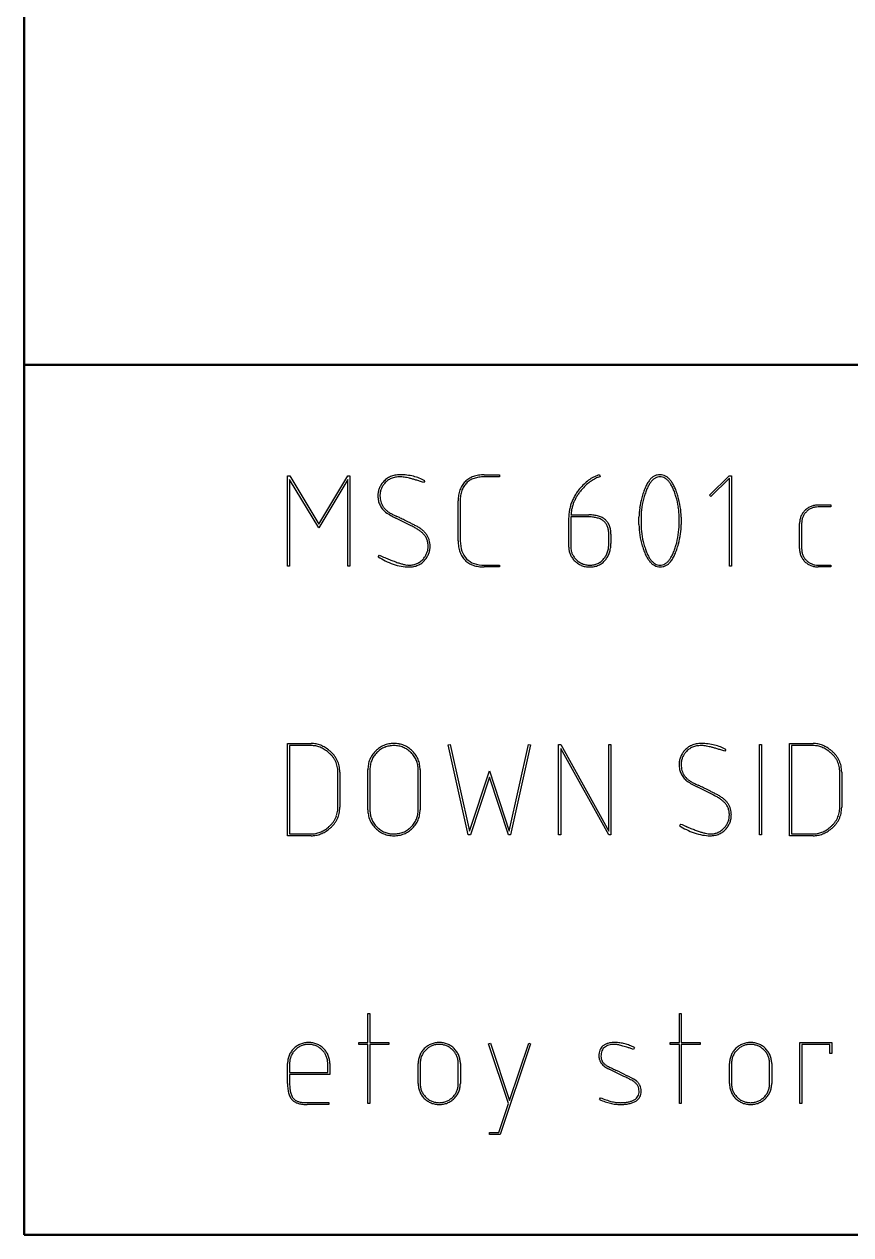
# Model space of a CAD drawing. Header units: millimetres. Extents: x 0 to 1700, y 0 to 1309.
# Drawn here: x 0 to 55.8, y 0 to 81.8 of the extents above; entities that cross this region are included whole.
import ezdxf

# ---------------------------------------------------------------- set-up
doc = ezdxf.new("R2010")
doc.units = ezdxf.units.MM
for name, color, linetype, lineweight in [('IV_BEND_DOWN', 250, 'Continuous', 50), ('IV_MARK_SURFACE', 2, 'Continuous', 25), ('IV_OUTER_PROFILE', 7, 'Continuous', 50)]:
    doc.layers.add(name, color=color, linetype=linetype, lineweight=lineweight)

msp = doc.modelspace()

# ---------------------------------------------------------------- linework, layer by layer
at = {"layer": 'IV_BEND_DOWN'}
msp.add_line((1700, 58.783), (0, 58.783), dxfattribs=at)
at = {"layer": 'IV_MARK_SURFACE'}
for p, q in [((17.785, 51.283), (17.938, 51.283)), ((17.785, 45.183), (17.785, 51.283)), ((17.923, 51.036), (17.923, 45.183)), ((19.887, 47.764), (17.923, 51.036)), ((17.938, 51.283), (19.887, 48.026)), ((19.887, 48.026), (21.85, 51.283)), ((21.857, 51.036), (19.887, 47.764)), ((21.85, 51.283), (21.988, 51.283)), ((21.857, 45.183), (21.857, 51.036)), ((21.988, 51.283), (21.988, 45.183)), ((27.048, 50.949), (26.975, 50.832)), ((31.069, 51.356), (32.094, 51.356)), ((32.094, 51.218), (31.069, 51.218)), ((32.094, 51.356), (32.094, 51.218)), ((38.855, 51.348), (38.892, 51.218)), ((46.286, 49.974), (47.602, 51.283)), ((47.624, 51.116), (46.38, 49.88)), ((47.602, 51.283), (47.762, 51.283)), ((47.624, 45.183), (47.624, 51.116)), ((47.762, 51.283), (47.762, 45.183)), ((46.38, 49.88), (46.286, 49.974)), ((29.309, 46.884), (29.309, 49.589)), ((29.447, 49.589), (29.447, 46.884)), ((53.622, 49.313), (54.465, 49.313)), ((54.465, 49.182), (53.622, 49.182)), ((54.465, 49.313), (54.465, 49.182)), ((26.132, 47.909), (25.107, 48.418)), ((36.769, 46.47), (36.769, 48.353)), ((36.907, 48.455), (36.907, 48.411)), ((36.907, 48.411), (36.907, 46.47)), ((38.136, 48.506), (36.914, 48.506)), ((36.921, 48.644), (38.136, 48.644)), ((41.516, 47.989), (41.516, 48.484)), ((41.655, 48.477), (41.655, 47.989)), ((44.228, 47.989), (44.228, 48.477)), ((44.366, 48.484), (44.366, 47.989)), ((52.364, 46.368), (52.364, 48.062)), ((52.502, 48.062), (52.502, 46.368)), ((39.481, 46.71), (39.481, 47.335)), ((39.619, 47.335), (39.619, 46.71)), ((23.914, 45.808), (23.994, 45.917)), ((17.923, 45.183), (17.785, 45.183)), ((21.988, 45.183), (21.857, 45.183)), ((31.069, 45.248), (32.094, 45.248)), ((32.094, 45.125), (31.069, 45.125)), ((32.094, 45.248), (32.094, 45.125)), ((47.762, 45.183), (47.624, 45.183)), ((53.622, 45.248), (54.465, 45.248)), ((54.465, 45.125), (53.622, 45.125)), ((54.465, 45.248), (54.465, 45.125)), ((17.785, 33.195), (19.385, 33.195)), ((17.785, 26.964), (17.785, 33.195)), ((19.385, 33.057), (17.923, 33.057)), ((17.923, 33.057), (17.923, 27.088)), ((28.64, 33.108), (28.771, 33.137)), ((29.985, 27.023), (28.64, 33.108)), ((28.771, 33.137), (30.073, 27.277)), ((32.755, 27.277), (34.057, 33.137)), ((34.195, 33.108), (32.843, 27.023)), ((34.057, 33.137), (34.195, 33.108)), ((36.093, 33.123), (36.245, 33.123)), ((36.093, 27.023), (36.093, 33.123)), ((36.231, 32.861), (36.231, 27.023)), ((39.473, 27.023), (36.231, 32.861)), ((36.245, 33.123), (39.488, 27.284)), ((39.488, 33.123), (39.619, 33.123)), ((39.488, 27.284), (39.488, 33.123)), ((39.619, 33.123), (39.619, 27.023)), ((47.391, 32.788), (47.318, 32.672)), ((49.652, 33.123), (49.79, 33.123)), ((49.652, 27.023), (49.652, 33.123)), ((49.79, 33.123), (49.79, 27.023)), ((51.681, 33.195), (53.28, 33.195)), ((51.681, 26.964), (51.681, 33.195)), ((53.28, 33.057), (51.819, 33.057)), ((51.819, 33.057), (51.819, 27.088)), ((21.181, 28.891), (21.181, 31.261)), ((21.312, 31.261), (21.312, 28.891)), ((23.209, 28.724), (23.209, 31.429)), ((23.347, 31.429), (23.347, 28.717)), ((26.605, 28.717), (26.605, 31.429)), ((26.735, 31.429), (26.735, 28.724)), ((30.073, 27.277), (31.418, 31.356)), ((31.418, 31.356), (32.755, 27.277)), ((55.076, 28.891), (55.076, 31.261)), ((55.207, 31.261), (55.207, 28.891)), ((31.418, 30.927), (30.131, 27.023)), ((32.705, 27.023), (31.418, 30.927)), ((46.475, 29.749), (45.45, 30.258)), ((17.923, 27.088), (19.385, 27.088)), ((30.131, 27.023), (29.985, 27.023)), ((32.843, 27.023), (32.705, 27.023)), ((36.231, 27.023), (36.093, 27.023)), ((39.619, 27.023), (39.473, 27.023)), ((44.257, 27.648), (44.337, 27.757)), ((49.79, 27.023), (49.652, 27.023)), ((51.819, 27.088), (53.28, 27.088)), ((19.385, 26.964), (17.785, 26.964)), ((53.28, 26.964), (51.681, 26.964)), ((23.216, 14.962), (23.347, 14.962)), ((23.216, 12.992), (23.216, 14.962)), ((23.347, 14.962), (23.347, 12.992)), ((44.243, 14.962), (44.374, 14.962)), ((44.243, 12.992), (44.243, 14.962)), ((44.374, 14.962), (44.374, 12.992)), ((22.606, 12.992), (23.216, 12.992)), ((22.606, 12.861), (22.606, 12.992)), ((23.216, 12.861), (22.606, 12.861)), ((23.216, 8.862), (23.216, 12.861)), ((23.347, 12.992), (24.634, 12.992)), ((23.347, 12.861), (23.347, 8.862)), ((24.634, 12.861), (23.347, 12.861)), ((24.634, 12.992), (24.634, 12.861)), ((31.359, 12.905), (31.49, 12.948)), ((32.705, 8.862), (31.359, 12.905)), ((31.49, 12.948), (32.777, 9.08)), ((34.202, 12.905), (32.152, 6.768)), ((32.777, 9.08), (34.071, 12.948)), ((34.071, 12.948), (34.202, 12.905)), ((41.211, 12.65), (41.146, 12.527)), ((43.632, 12.992), (44.243, 12.992)), ((43.632, 12.861), (43.632, 12.992)), ((44.243, 12.861), (43.632, 12.861)), ((44.243, 8.862), (44.243, 12.861)), ((44.374, 12.992), (45.661, 12.992)), ((44.374, 12.861), (44.374, 8.862)), ((45.661, 12.861), (44.374, 12.861)), ((45.661, 12.992), (45.661, 12.861)), ((52.379, 12.992), (54.553, 12.992)), ((52.379, 8.862), (52.379, 12.992)), ((52.517, 12.861), (52.517, 8.862)), ((54.414, 12.861), (52.517, 12.861)), ((54.414, 12.25), (54.414, 12.861)), ((54.553, 12.992), (54.553, 12.25)), ((17.785, 10.222), (17.785, 11.567)), ((17.923, 11.567), (17.923, 10.964)), ((20.497, 10.964), (20.497, 11.567)), ((20.635, 11.567), (20.635, 10.825)), ((26.605, 10.222), (26.605, 11.567)), ((26.743, 11.567), (26.743, 10.222)), ((29.316, 10.222), (29.316, 11.567)), ((29.455, 11.567), (29.455, 10.222)), ((47.631, 10.222), (47.631, 11.567)), ((47.769, 11.567), (47.769, 10.222)), ((50.343, 10.222), (50.343, 11.567)), ((50.481, 11.567), (50.481, 10.222)), ((54.553, 12.25), (54.414, 12.25)), ((17.923, 10.964), (20.497, 10.964)), ((17.923, 10.825), (17.923, 10.222)), ((20.635, 10.825), (17.923, 10.825)), ((40.499, 10.702), (39.495, 11.189)), ((38.855, 9.139), (38.914, 9.262)), ((19.109, 8.928), (20.57, 8.928)), ((20.57, 8.804), (19.109, 8.804)), ((20.57, 8.928), (20.57, 8.804)), ((23.347, 8.862), (23.216, 8.862)), ((32.05, 6.907), (32.705, 8.862)), ((44.374, 8.862), (44.243, 8.862)), ((52.517, 8.862), (52.379, 8.862)), ((31.425, 6.907), (32.05, 6.907)), ((31.425, 6.768), (31.425, 6.907)), ((32.152, 6.768), (31.425, 6.768))]:
    msp.add_line(p, q, dxfattribs=at)
for centre, radius, start, end in [((25.345, 49.896), 1.472, 139.01671, 149.16384), ((25.42, 49.846), 1.427, 139.42179, 148.80239), ((25.355, 49.901), 1.476, 127.11054, 139.38979), ((25.25, 50.006), 1.194, 126.29276, 139.94511), ((25.252, 50.02), 1.318, 113.21469, 126.69252), ((25.261, 49.99), 1.213, 113.00814, 126.2742), ((25.284, 49.961), 1.386, 100.21107, 113.46797), ((25.336, 49.772), 1.443, 100.73773, 112.35332), ((25.361, 49.668), 1.688, 89.2456, 101.00694), ((25.392, 49.3), 1.917, 90.26012, 99.75751), ((25.375, 46.912), 4.443, 83.86408, 89.89368), ((25.364, 49.48), 1.737, 85.18713, 89.37001), ((25.252, 48.496), 2.727, 81.45145, 84.57045), ((25.023, 47.171), 4.072, 78.64083, 81.0428), ((24.649, 45.453), 5.83, 76.45899, 78.35924), ((25.432, 47.693), 3.661, 76.55967, 83.44495), ((24.099, 43.292), 8.06, 74.72053, 76.25804), ((23.345, 40.637), 10.82, 73.30496, 74.57269), ((25.537, 48.221), 3.123, 68.48285, 76.17924), ((22.356, 37.437), 14.169, 72.13116, 73.19332), ((25.643, 48.528), 2.799, 59.86783, 68.20403), ((21.104, 33.642), 18.165, 71.14274, 72.04494), ((30.768, 49.875), 1.415, 134.5581, 147.72126), ((30.767, 49.897), 1.27, 134.96666, 148.4241), ((30.844, 49.813), 1.513, 122.42096, 134.97243), ((30.787, 49.876), 1.3, 121.79101, 134.92679), ((30.844, 49.814), 1.512, 109.70057, 122.45902), ((30.884, 49.69), 1.509, 109.54492, 121.23608), ((30.937, 49.605), 1.74, 98.50966, 110.27127), ((31.008, 49.25), 1.965, 98.94721, 108.63036), ((31.042, 49.129), 2.226, 89.31654, 99.36825), ((31.08, 48.494), 2.723, 90.24035, 97.98134), ((40.517, 47.922), 3.899, 132.48442, 138.80114), ((39.917, 48.531), 3.045, 124.43028, 131.90627), ((39.72, 48.795), 2.576, 124.00367, 132.41147), ((39.57, 48.996), 2.466, 115.20628, 123.86723), ((39.456, 49.227), 2.071, 114.9621, 124.63861), ((39.408, 49.302), 2.12, 105.10066, 114.76592), ((39.349, 49.492), 1.785, 104.85996, 115.45714), ((44.929, 49.159), 3.27, 150.61562, 156.10556), ((44.164, 49.559), 2.406, 143.21878, 149.9623), ((43.494, 49.95), 1.487, 141.12703, 149.92643), ((43.135, 50.296), 1.141, 131.14568, 141.94137), ((43.15, 50.254), 1.028, 131.05788, 142.28324), ((42.957, 50.477), 0.888, 117.24657, 130.20559), ((42.986, 50.466), 0.761, 118.63037, 132.23512), ((42.912, 50.552), 0.801, 102.68629, 116.85192), ((42.938, 50.571), 0.647, 104.47062, 119.39136), ((42.932, 50.493), 0.863, 89.34275, 103.05869), ((42.942, 50.552), 0.666, 90.07748, 104.39636), ((42.94, 50.534), 0.821, 76.59256, 89.89582), ((42.944, 50.577), 0.64, 75.31993, 90.2161), ((42.921, 50.511), 0.71, 61.30971, 74.91502), ((42.948, 50.583), 0.772, 62.24441, 76.37893), ((42.803, 50.33), 0.926, 49.06842, 60.27487), ((42.912, 50.496), 0.866, 49.46618, 62.77597), ((42.524, 50.05), 1.32, 39.11244, 47.87509), ((42.764, 50.293), 1.117, 39.11977, 50.46323), ((42.021, 49.687), 1.941, 31.30492, 38.06379), ((42.439, 49.991), 1.559, 31.07745, 40.1933), ((41.873, 49.608), 2.242, 24.848, 32.00549), ((25.413, 49.928), 1.528, 170.30715, 179.89467), ((25.313, 49.915), 1.428, 179.37534, 192.30364), ((25.253, 49.947), 1.367, 159.52475, 169.96501), ((25.236, 49.953), 1.349, 148.85273, 159.50529), ((25.323, 49.939), 1.3, 170.04546, 180.35317), ((25.618, 49.934), 1.594, 180.10861, 187.4043), ((25.239, 49.959), 1.213, 159.61551, 170.29889), ((25.276, 49.943), 1.254, 149.19755, 159.52876), ((32.161, 49.577), 2.852, 171.80751, 179.7586), ((31.385, 49.653), 2.073, 160.94127, 170.84512), ((30.942, 49.78), 1.613, 148.20392, 160.06337), ((31.663, 49.617), 2.216, 171.12496, 180.72382), ((31.106, 49.733), 1.648, 160.48936, 172.11888), ((30.828, 49.852), 1.346, 148.13815, 161.29792), ((39.838, 48.403), 3.068, 148.33764, 153.73689), ((39.962, 48.332), 3.211, 143.16859, 148.4205), ((39.99, 48.304), 3.11, 146.97287, 151.49952), ((40.188, 48.167), 3.351, 142.56571, 146.8647), ((40.151, 48.2), 3.441, 138.26092, 143.28773), ((40.432, 47.97), 3.664, 138.3983, 142.44185), ((40.208, 48.205), 3.34, 131.76872, 138.85551), ((47.462, 48.275), 5.954, 161.5479, 165.23586), ((46.011, 48.725), 4.435, 156.64054, 161.12275), ((46.252, 48.62), 4.557, 159.80887, 163.95764), ((44.981, 49.119), 3.192, 155.06365, 160.33761), ((44.083, 49.567), 2.189, 148.98262, 155.77833), ((41.229, 49.253), 2.842, 25.24097, 30.48591), ((40.087, 48.763), 4.085, 20.50141, 24.62942), ((41.001, 49.159), 3.223, 19.96472, 25.57651), ((38.528, 48.228), 5.732, 16.74603, 20.04912), ((39.757, 48.66), 4.562, 16.07454, 20.51592), ((38.659, 48.27), 5.726, 9.27097, 16.78071), ((25.192, 49.879), 1.302, 191.88152, 205.41756), ((25.275, 49.925), 1.397, 205.66324, 218.34753), ((25.381, 49.913), 1.357, 187.81095, 195.9837), ((25.25, 49.881), 1.222, 196.26239, 205.09257), ((25.212, 49.865), 1.181, 205.17651, 214.28743), ((25.254, 49.89), 1.23, 214.1538, 223.09156), ((39.908, 48.395), 3.137, 164.62912, 169.90229), ((39.806, 48.42), 3.032, 159.16188, 164.57239), ((39.717, 48.447), 2.802, 166.11276, 171.0115), ((39.784, 48.427), 3.009, 153.69827, 159.15232), ((39.701, 48.451), 2.785, 161.219, 166.12518), ((39.743, 48.436), 2.83, 156.35377, 161.19596), ((39.84, 48.39), 2.938, 151.58503, 156.29722), ((45.617, 48.496), 4.1, 171.29091, 180.16353), ((46.754, 48.381), 5.242, 164.37939, 171.93646), ((46.431, 48.437), 4.776, 171.32139, 179.53077), ((47.766, 48.164), 6.138, 163.77148, 170.68237), ((38.895, 48.379), 5.338, 8.39265, 16.32856), ((39.94, 48.488), 4.288, 359.85021, 8.99393), ((39.577, 48.46), 4.789, 0.28702, 8.80243), ((53.738, 47.925), 1.434, 124.69135, 134.84093), ((53.608, 48.094), 1.221, 112.71002, 124.15232), ((53.579, 48.137), 1.04, 112.20439, 124.15279), ((53.585, 48.141), 1.169, 100.63285, 112.58111), ((53.6, 48.076), 1.105, 100.69861, 112.01303), ((53.611, 48.042), 1.27, 89.52939, 100.97116), ((53.626, 47.866), 1.315, 90.16787, 100.11766), ((25.52, 50.149), 1.728, 219.12945, 229.96828), ((25.363, 49.982), 1.372, 222.7754, 231.13641), ((28.132, 54.407), 6.709, 236.29122, 243.1959), ((25.526, 50.166), 1.618, 230.71023, 238.2358), ((25.731, 50.466), 1.981, 237.77414, 244.36643), ((26.827, 52.504), 4.293, 242.94349, 247.32912), ((17.789, 33.176), 17.048, 63.95141, 64.3375), ((12.88, 23.074), 28.279, 63.7299, 64.0032), ((6.116, 9.314), 43.612, 63.55869, 63.7622), ((-2.801, -8.671), 63.686, 63.42283, 63.5802), ((-14.17, -31.449), 89.143, 63.31257, 63.43787), ((40.377, 48.351), 3.609, 175.187, 179.96545), ((40.097, 48.367), 3.328, 170.0005, 175.05638), ((37.215, 48.437), 0.308, 167.08866, 176.65113), ((39.794, 48.432), 2.88, 170.96467, 175.7852), ((38.123, 45.465), 3.178, 83.4933, 89.77378), ((38.162, 46.237), 2.269, 82.68981, 90.66926), ((38.28, 46.929), 1.568, 73.54627, 83.74225), ((38.2, 46.463), 2.179, 74.44461, 82.53695), ((38.424, 47.337), 1.136, 62.13525, 74.69949), ((38.347, 47.103), 1.523, 62.97204, 73.31952), ((38.539, 47.523), 0.918, 48.75785, 63.05583), ((38.502, 47.453), 1.141, 49.17685, 61.90152), ((38.599, 47.581), 0.981, 34.21438, 48.57678), ((53.815, 48.058), 1.451, 169.84412, 179.82308), ((53.573, 48.088), 1.208, 157.80981, 169.22764), ((53.498, 48.114), 1.129, 145.46849, 157.58961), ((53.675, 48.073), 1.173, 169.39141, 180.53039), ((53.545, 48.106), 1.039, 157.92105, 169.85726), ((53.563, 48.076), 1.203, 133.97125, 145.74196), ((53.549, 48.105), 1.044, 146.20176, 157.94028), ((53.663, 48.018), 1.186, 135.13642, 145.76807), ((53.615, 48.074), 1.113, 123.87148, 135.44241), ((-28.288, -59.586), 120.624, 63.2214, 63.3235), ((-45.453, -93.649), 158.768, 63.14479, 63.22958), ((23.813, 43.217), 5.234, 60.52189, 63.70221), ((-65.964, -134.206), 204.216, 63.07954, 63.15108), ((24.711, 44.747), 3.461, 56.79083, 61.00063), ((25.214, 45.482), 2.719, 56.62664, 61.8927), ((25.436, 45.804), 2.18, 51.74829, 57.50803), ((25.497, 45.941), 2.18, 50.08417, 56.19842), ((25.997, 46.476), 1.304, 44.69726, 52.85166), ((25.74, 46.253), 1.786, 42.63226, 49.64409), ((25.932, 46.443), 1.515, 34.36446, 42.23139), ((38.568, 47.55), 0.879, 34.57203, 49.00355), ((38.451, 47.481), 1.014, 21.15224, 34.00423), ((38.131, 47.384), 1.347, 9.61263, 20.08998), ((38.573, 47.559), 1.015, 20.09348, 34.41718), ((37.556, 47.326), 1.925, 0.28164, 8.47949), ((38.363, 47.461), 1.246, 8.3276, 20.9859), ((37.907, 47.36), 1.712, 359.16677, 9.47484), ((46.278, 48.007), 4.762, 180.21766, 188.8256), ((45.564, 47.975), 3.909, 179.78225, 189.0907), ((39.295, 48.028), 4.933, 351.60462, 359.55123), ((40.468, 47.973), 3.899, 351.06677, 0.23831), ((26.109, 46.548), 1.175, 34.21397, 46.03118), ((26.167, 46.581), 1.108, 22.34438, 34.46811), ((26.061, 46.54), 1.354, 25.53033, 34.07156), ((26.087, 46.554), 1.192, 10.72554, 22.10326), ((25.842, 46.524), 1.439, 0.17978, 10.09532), ((26.117, 46.57), 1.291, 16.52427, 25.41056), ((26.087, 46.559), 1.322, 7.79599, 16.60834), ((25.962, 46.535), 1.45, 359.72167, 8.06252), ((31.619, 46.856), 2.31, 179.29555, 189.12866), ((32.005, 46.93), 2.558, 181.0308, 196.82202), ((37.581, 46.693), 1.9, 351.57079, 0.50859), ((37.3, 46.716), 2.319, 351.89054, 359.83427), ((47.037, 48.164), 5.536, 189.22306, 196.95441), ((47.003, 48.125), 5.355, 188.25191, 195.81401), ((47.675, 48.261), 6.038, 195.311, 198.60793), ((37.947, 48.295), 6.306, 344.28156, 350.99723), ((38.585, 48.09), 5.768, 342.03312, 345.85282), ((38.837, 48.141), 5.537, 344.70824, 351.97317), ((34.194, 68.669), 24.934, 245.85366, 246.74999), ((25.754, 46.7), 1.577, 319.90388, 328.61657), ((25.853, 46.613), 1.579, 319.97354, 329.59127), ((25.959, 46.562), 1.33, 329.12197, 338.97127), ((26.058, 46.518), 1.222, 339.22982, 349.77163), ((26.015, 46.529), 1.397, 329.18452, 339.53347), ((26.04, 46.523), 1.24, 349.69551, 0.24634), ((26.055, 46.518), 1.356, 339.41112, 349.85671), ((25.958, 46.53), 1.453, 350.05993, 359.9284), ((31.082, 46.741), 1.762, 188.20273, 199.90491), ((30.829, 46.63), 1.486, 199.21992, 212.17408), ((31, 46.727), 1.54, 200.39772, 222.95322), ((30.797, 46.606), 1.446, 212.02062, 225.00051), ((37.971, 46.465), 1.202, 179.78258, 191.38263), ((37.997, 46.472), 1.229, 191.43184, 202.7102), ((38.158, 46.551), 1.409, 203.15985, 213.32865), ((38.035, 46.471), 1.128, 180.0632, 191.16807), ((37.984, 46.464), 1.076, 191.30626, 202.91678), ((38.062, 46.49), 1.159, 202.6221, 213.80765), ((38.257, 46.603), 1.384, 213.19526, 223.21599), ((38.107, 46.548), 1.352, 320.71187, 331.62713), ((38.096, 46.564), 1.504, 320.01602, 330.93883), ((38.088, 46.561), 1.375, 331.53922, 342.45559), ((37.922, 46.625), 1.552, 342.02967, 352.19395), ((38.016, 46.602), 1.592, 331.10792, 341.49889), ((37.762, 46.671), 1.855, 341.97299, 351.25807), ((46.141, 47.847), 4.586, 196.42558, 200.82975), ((44.895, 47.34), 3.242, 200.28427, 205.84668), ((45.997, 47.732), 4.279, 199.06848, 203.2033), ((44.02, 46.884), 2.256, 205.12521, 212.21853), ((44.768, 47.241), 2.957, 203.83042, 209.1072), ((41.794, 46.914), 2.205, 328.75488, 335.51823), ((40.894, 47.368), 3.211, 334.80846, 340.0607), ((41.169, 47.212), 3.037, 330.3996, 336.24473), ((39.622, 47.874), 4.58, 339.53529, 343.66956), ((40.076, 47.644), 4.212, 336.85444, 341.55733), ((53.647, 46.357), 1.283, 179.50226, 190.81199), ((53.528, 46.326), 1.161, 190.41703, 202.36205), ((53.557, 46.339), 1.192, 202.42665, 213.99874), ((53.845, 46.372), 1.343, 180.17742, 189.90078), ((53.614, 46.344), 1.111, 190.52796, 201.69374), ((53.533, 46.317), 1.026, 201.95659, 213.90137), ((26.032, 48.901), 3.748, 235.59494, 243.8084), ((31.716, 62.986), 18.733, 246.85098, 247.93195), ((26.4, 49.752), 4.674, 244.37068, 251.42092), ((29.786, 58.311), 13.676, 248.06853, 249.39643), ((26.082, 48.622), 3.503, 250.46294, 259.8841), ((28.337, 54.547), 9.643, 249.58712, 251.25498), ((27.302, 51.596), 6.516, 251.53167, 253.68413), ((25.976, 47.792), 2.667, 258.98953, 270.22435), ((26.615, 49.358), 4.175, 254.10496, 256.97776), ((26.209, 47.734), 2.502, 257.6554, 261.65489), ((26.018, 46.626), 1.378, 262.81986, 268.69373), ((25.981, 46.773), 1.525, 270.20299, 280.85209), ((26.005, 46.651), 1.526, 269.29828, 281.31194), ((26.017, 46.505), 1.255, 281.54877, 293.85208), ((26.065, 46.431), 1.299, 280.64485, 293.85529), ((26.043, 46.437), 1.182, 294.05199, 307.07606), ((26.073, 46.418), 1.284, 293.76299, 306.85234), ((25.983, 46.531), 1.294, 306.67802, 319.11867), ((25.944, 46.567), 1.48, 307.37853, 319.08356), ((30.775, 46.585), 1.417, 225.04386, 238.11566), ((30.774, 46.546), 1.252, 223.95771, 251.7377), ((30.875, 46.773), 1.629, 238.63009, 250.34217), ((31.004, 47.231), 2.103, 251.22825, 260.98177), ((30.987, 46.951), 1.704, 249.20282, 272.75854), ((31.081, 48.022), 2.898, 261.9359, 269.76153), ((38.441, 46.762), 1.761, 214.01383, 222.69561), ((38.185, 46.539), 1.421, 223.06806, 235.02342), ((38.326, 46.682), 1.488, 223.59917, 234.02898), ((38.134, 46.453), 1.321, 234.70972, 247.09234), ((38.177, 46.499), 1.253, 234.62483, 246.48431), ((38.163, 46.535), 1.408, 247.30104, 258.98743), ((38.152, 46.448), 1.196, 246.62689, 259.04928), ((38.199, 46.82), 1.695, 259.62232, 269.81664), ((38.182, 46.557), 1.309, 258.67108, 270.52133), ((38.187, 46.813), 1.564, 270.25533, 280.80556), ((38.212, 46.59), 1.465, 269.29594, 281.54525), ((38.232, 46.471), 1.22, 281.71877, 294.35409), ((38.267, 46.39), 1.258, 280.90322, 294.28163), ((38.277, 46.353), 1.094, 294.76598, 308.61713), ((38.266, 46.393), 1.261, 294.24613, 307.37167), ((38.238, 46.411), 1.164, 308.30605, 321.82829), ((38.124, 46.554), 1.476, 307.95712, 319.57892), ((43.452, 46.496), 1.568, 211.2974, 220.3352), ((43.919, 46.802), 2.002, 209.95393, 216.79102), ((43.124, 46.191), 1.121, 219.26402, 230.52679), ((43.381, 46.431), 1.349, 217.88401, 226.80528), ((42.974, 45.984), 0.866, 229.52018, 242.7745), ((43.084, 46.145), 0.937, 228.05478, 239.53831), ((42.935, 45.893), 0.767, 242.21869, 256.35459), ((42.96, 45.961), 0.716, 240.61251, 254.60693), ((42.943, 45.936), 0.811, 256.54051, 269.90275), ((42.938, 45.898), 0.65, 254.99212, 270.27178), ((42.941, 45.915), 0.666, 270.07246, 284.39151), ((42.951, 45.997), 0.873, 269.38821, 282.986), ((42.944, 45.898), 0.65, 284.44788, 299.32739), ((42.967, 45.947), 0.819, 282.6701, 296.6023), ((42.896, 46.005), 0.767, 298.55798, 312.09873), ((42.918, 46.029), 0.915, 297.02122, 309.71675), ((42.731, 46.22), 1.037, 310.92403, 322.08844), ((42.737, 46.218), 1.176, 310.64305, 321.22421), ((42.385, 46.527), 1.499, 320.93924, 329.69205), ((41.924, 46.816), 2.185, 322.35218, 329.64407), ((53.706, 46.454), 1.38, 214.49308, 224.85045), ((53.578, 46.342), 1.076, 213.6878, 225.40772), ((53.594, 46.353), 1.229, 225.1858, 236.73876), ((53.696, 46.454), 1.239, 225.14802, 235.53809), ((53.566, 46.303), 1.172, 236.53165, 248.30429), ((53.594, 46.321), 1.072, 236.0253, 247.61752), ((53.596, 46.392), 1.266, 248.55429, 259.58431), ((53.583, 46.299), 1.047, 247.67207, 259.6163), ((53.626, 46.647), 1.522, 260.18725, 269.8292), ((53.612, 46.408), 1.16, 259.21266, 270.50182), ((19.384, 31.462), 1.734, 79.24614, 89.97222), ((19.385, 31.493), 1.564, 79.02157, 90.02369), ((19.353, 31.364), 1.697, 68.47287, 78.76735), ((19.388, 31.483), 1.712, 68.28706, 79.23079), ((19.216, 31.07), 2.021, 58.86304, 67.93401), ((19.336, 31.322), 1.881, 58.24242, 68.62748), ((18.909, 30.619), 2.566, 50.51452, 58.19889), ((19.158, 30.993), 2.254, 49.55482, 58.82138), ((25.116, 31.274), 1.982, 124.61567, 134.84452), ((24.975, 31.453), 1.615, 124.14871, 135.6883), ((24.941, 31.5), 1.697, 112.60137, 124.09356), ((24.913, 31.56), 1.492, 112.46023, 124.47451), ((24.914, 31.556), 1.635, 100.54969, 112.49707), ((24.938, 31.488), 1.567, 100.84978, 112.30963), ((24.954, 31.407), 1.789, 89.51878, 100.90991), ((24.974, 31.206), 1.851, 90.16415, 100.28964), ((24.963, 31.143), 2.053, 79.82637, 89.83087), ((24.982, 31.418), 1.639, 79.01353, 90.46793), ((25.015, 31.543), 1.51, 67.39794, 79.34634), ((25.003, 31.469), 1.724, 67.86268, 79.24219), ((24.985, 31.48), 1.58, 55.83306, 67.2629), ((25.036, 31.563), 1.625, 55.66617, 67.67525), ((24.814, 31.26), 1.858, 45.15995, 55.28986), ((24.977, 31.461), 1.742, 44.34602, 55.95772), ((45.698, 31.74), 1.476, 127.11054, 139.38979), ((45.593, 31.845), 1.194, 126.29276, 139.94511), ((45.595, 31.86), 1.318, 113.21469, 126.69252), ((45.604, 31.83), 1.213, 113.00814, 126.2742), ((45.627, 31.8), 1.386, 100.21107, 113.46797), ((45.679, 31.612), 1.443, 100.73773, 112.35332), ((45.704, 31.508), 1.688, 89.2456, 101.00694), ((45.735, 31.14), 1.917, 90.26012, 99.75751), ((45.718, 28.752), 4.443, 83.86408, 89.89368), ((45.707, 31.32), 1.737, 85.18713, 89.37001), ((45.595, 30.336), 2.727, 81.45145, 84.57045), ((45.366, 29.011), 4.072, 78.64083, 81.0428), ((44.992, 27.293), 5.83, 76.45899, 78.35924), ((45.775, 29.532), 3.661, 76.55967, 83.44495), ((44.442, 25.132), 8.06, 74.72053, 76.25804), ((43.688, 22.477), 10.82, 73.30496, 74.57269), ((45.88, 30.061), 3.123, 68.48285, 76.17924), ((42.699, 19.277), 14.169, 72.13116, 73.19332), ((45.986, 30.368), 2.799, 59.86783, 68.20403), ((41.447, 15.482), 18.165, 71.14274, 72.04494), ((53.279, 31.462), 1.734, 79.24614, 89.97222), ((53.281, 31.493), 1.564, 79.02157, 90.02369), ((53.248, 31.364), 1.697, 68.47287, 78.76735), ((53.283, 31.483), 1.712, 68.28706, 79.23079), ((53.112, 31.07), 2.021, 58.86304, 67.93401), ((53.231, 31.322), 1.881, 58.24242, 68.62748), ((52.805, 30.619), 2.566, 50.51452, 58.19889), ((53.054, 30.993), 2.254, 49.55482, 58.82138), ((19.274, 31.062), 1.991, 44.66074, 50.50734), ((19.116, 30.902), 2.351, 44.84129, 50.19246), ((19.427, 31.204), 1.783, 38.60649, 44.88213), ((19.309, 31.107), 2.069, 38.76007, 44.60437), ((19.536, 31.284), 1.648, 32.18739, 38.77614), ((19.459, 31.235), 1.872, 32.29122, 38.56246), ((19.593, 31.317), 1.583, 25.54109, 32.28276), ((19.593, 31.317), 1.583, 18.83776, 25.54795), ((19.558, 31.303), 1.752, 25.57524, 32.1569), ((19.599, 31.324), 1.706, 18.79158, 25.52328), ((24.943, 31.461), 1.732, 158.06541, 169.3284), ((24.859, 31.49), 1.644, 146.07709, 157.90455), ((24.865, 31.479), 1.514, 157.63451, 169.51608), ((24.914, 31.456), 1.568, 146.09146, 157.53825), ((24.967, 31.429), 1.767, 134.96418, 146.37358), ((25.119, 31.298), 1.826, 135.37183, 145.58137), ((24.961, 31.394), 1.66, 34.15893, 45.49289), ((24.817, 31.291), 1.976, 34.41653, 44.64583), ((25.094, 31.471), 1.507, 22.59778, 34.54362), ((25.037, 31.46), 1.698, 22.44774, 33.90944), ((25.051, 31.456), 1.552, 10.97299, 22.52134), ((25.088, 31.484), 1.642, 10.4701, 22.3565), ((45.756, 31.768), 1.528, 170.30715, 179.89467), ((45.596, 31.787), 1.367, 159.52475, 169.96501), ((45.579, 31.793), 1.349, 148.85273, 159.50529), ((45.666, 31.778), 1.3, 170.04546, 180.35317), ((45.582, 31.799), 1.213, 159.61551, 170.29889), ((45.688, 31.736), 1.472, 139.01671, 149.16384), ((45.619, 31.783), 1.254, 149.19755, 159.52876), ((45.763, 31.686), 1.427, 139.42179, 148.80239), ((53.17, 31.062), 1.991, 44.66074, 50.50734), ((53.011, 30.902), 2.351, 44.84129, 50.19246), ((53.323, 31.204), 1.783, 38.60649, 44.88213), ((53.205, 31.107), 2.069, 38.76007, 44.60437), ((53.431, 31.284), 1.648, 32.18739, 38.77614), ((53.355, 31.235), 1.872, 32.29122, 38.56246), ((53.488, 31.317), 1.583, 25.54109, 32.28276), ((53.488, 31.317), 1.583, 18.83776, 25.54795), ((53.453, 31.303), 1.752, 25.57524, 32.1569), ((53.495, 31.324), 1.706, 18.79158, 25.52328), ((19.529, 31.298), 1.649, 12.25587, 18.75509), ((19.396, 31.274), 1.785, 5.95526, 12.09619), ((19.187, 31.259), 1.994, 0.05687, 5.74028), ((19.577, 31.315), 1.73, 12.13204, 18.83001), ((19.483, 31.291), 1.827, 5.76888, 12.25496), ((19.312, 31.267), 1.999, 359.83013, 5.95856), ((25.253, 31.423), 2.044, 169.87743, 179.83996), ((25.004, 31.442), 1.657, 169.15564, 180.47714), ((24.803, 31.424), 1.802, 0.15134, 10.47031), ((24.935, 31.444), 1.8, 359.52016, 10.8355), ((45.656, 31.755), 1.428, 179.37534, 192.30364), ((45.535, 31.719), 1.302, 191.88152, 205.41756), ((45.618, 31.765), 1.397, 205.66324, 218.34753), ((45.961, 31.773), 1.594, 180.10861, 187.4043), ((45.724, 31.752), 1.357, 187.81095, 195.9837), ((45.593, 31.721), 1.222, 196.26239, 205.09257), ((45.555, 31.705), 1.181, 205.17651, 214.28743), ((53.424, 31.298), 1.649, 12.25587, 18.75509), ((53.291, 31.274), 1.785, 5.95526, 12.09619), ((53.082, 31.259), 1.994, 0.05687, 5.74028), ((53.472, 31.315), 1.73, 12.13204, 18.83001), ((53.378, 31.291), 1.827, 5.76888, 12.25496), ((53.208, 31.267), 1.999, 359.83013, 5.95856), ((45.864, 31.989), 1.728, 219.12945, 229.96828), ((45.597, 31.73), 1.23, 214.1538, 223.09156), ((45.706, 31.822), 1.372, 222.7754, 231.13641), ((48.475, 36.246), 6.709, 236.29122, 243.1959), ((45.869, 32.005), 1.618, 230.71023, 238.2358), ((46.074, 32.306), 1.981, 237.77414, 244.36643), ((47.17, 34.343), 4.293, 242.94349, 247.32912), ((38.132, 15.015), 17.048, 63.95141, 64.3375), ((33.223, 4.914), 28.279, 63.7299, 64.0032), ((26.459, -8.846), 43.612, 63.55869, 63.7622), ((17.542, -26.831), 63.686, 63.42283, 63.5802), ((6.173, -49.609), 89.143, 63.31257, 63.43787), ((-7.945, -77.746), 120.624, 63.2214, 63.3235), ((-25.11, -111.81), 158.768, 63.14479, 63.22958), ((44.156, 25.057), 5.234, 60.52189, 63.70221), ((-45.621, -152.367), 204.216, 63.07954, 63.15108), ((45.054, 26.587), 3.461, 56.79083, 61.00063), ((45.558, 27.322), 2.719, 56.62664, 61.8927), ((45.779, 27.644), 2.18, 51.74829, 57.50803), ((45.84, 27.781), 2.18, 50.08417, 56.19842), ((46.083, 28.092), 1.786, 42.63226, 49.64409), ((19.471, 28.862), 1.709, 347.81148, 354.27489), ((19.305, 28.886), 1.876, 354.07955, 0.17282), ((19.379, 28.878), 1.932, 347.92244, 354.05373), ((19.153, 28.893), 2.159, 354.268, 359.94332), ((25.037, 28.708), 1.828, 179.48682, 190.71751), ((25.251, 28.722), 1.904, 180.16839, 190.10613), ((24.965, 28.703), 1.639, 349.01353, 0.46793), ((24.684, 28.73), 2.051, 349.82348, 359.82719), ((46.34, 28.315), 1.304, 44.69726, 52.85166), ((46.452, 28.387), 1.175, 34.21397, 46.03118), ((46.275, 28.283), 1.515, 34.36446, 42.23139), ((46.51, 28.421), 1.108, 22.34438, 34.46811), ((46.404, 28.38), 1.354, 25.53033, 34.07156), ((46.43, 28.393), 1.192, 10.72554, 22.10326), ((46.46, 28.41), 1.291, 16.52427, 25.41056), ((46.43, 28.399), 1.322, 7.79599, 16.60834), ((53.366, 28.862), 1.709, 347.81148, 354.27489), ((53.2, 28.886), 1.876, 354.07955, 0.17282), ((53.274, 28.878), 1.932, 347.92244, 354.05373), ((53.048, 28.893), 2.159, 354.268, 359.94332), ((19.338, 29.019), 1.901, 315.37579, 321.26864), ((19.472, 28.904), 1.725, 321.46173, 327.77368), ((19.531, 28.866), 1.784, 321.28335, 327.86297), ((19.558, 28.845), 1.62, 327.9012, 334.5108), ((19.591, 28.828), 1.583, 334.55442, 341.29753), ((19.592, 28.831), 1.714, 327.76836, 334.4995), ((19.564, 28.839), 1.612, 341.25046, 347.94201), ((19.592, 28.831), 1.714, 334.49302, 341.19212), ((19.523, 28.852), 1.786, 341.27474, 347.76321), ((24.853, 28.66), 1.638, 190.28941, 202.231), ((24.877, 28.671), 1.665, 202.25689, 213.90621), ((24.947, 28.685), 1.598, 190.68957, 201.99619), ((24.857, 28.654), 1.503, 202.19134, 214.13964), ((24.807, 28.871), 1.858, 315.15995, 325.28986), ((25.027, 28.7), 1.58, 325.83306, 337.2629), ((25.116, 28.654), 1.612, 325.54462, 337.61455), ((25.09, 28.67), 1.51, 337.39794, 349.34634), ((25.017, 28.689), 1.716, 337.81559, 349.22447), ((46.302, 28.402), 1.33, 329.12197, 338.97127), ((46.401, 28.357), 1.222, 339.22982, 349.77163), ((46.358, 28.369), 1.397, 329.18452, 339.53347), ((46.185, 28.363), 1.439, 0.17978, 10.09532), ((46.383, 28.362), 1.24, 349.69551, 0.24634), ((46.398, 28.358), 1.356, 339.41112, 349.85671), ((46.301, 28.37), 1.453, 350.05993, 359.9284), ((46.305, 28.375), 1.45, 359.72167, 8.06252), ((53.233, 29.019), 1.901, 315.37579, 321.26864), ((53.367, 28.904), 1.725, 321.46173, 327.77368), ((53.426, 28.866), 1.784, 321.28335, 327.86297), ((53.454, 28.845), 1.62, 327.9012, 334.5108), ((53.486, 28.828), 1.583, 334.55442, 341.29753), ((53.488, 28.831), 1.714, 327.76836, 334.4995), ((53.459, 28.839), 1.612, 341.25046, 347.94201), ((53.487, 28.831), 1.714, 334.49302, 341.19212), ((53.418, 28.852), 1.786, 341.27474, 347.76321), ((19.384, 28.695), 1.607, 270.02453, 280.83167), ((19.386, 28.673), 1.708, 269.95907, 280.75258), ((19.387, 28.682), 1.594, 280.83281, 291.83081), ((19.356, 28.796), 1.835, 280.96992, 291.14074), ((19.335, 28.839), 1.759, 291.47314, 301.87607), ((19.221, 29.092), 2.16, 291.63771, 300.67096), ((19.164, 29.156), 2.118, 301.2831, 310.53634), ((18.914, 29.552), 2.712, 301.30186, 309.00978), ((19.163, 29.204), 2.156, 309.7382, 315.14102), ((19.249, 29.105), 2.154, 309.56235, 315.4039), ((19.414, 28.952), 1.929, 315.18355, 321.45201), ((25.073, 28.821), 1.911, 214.37289, 224.85641), ((24.947, 28.705), 1.606, 213.86185, 225.44064), ((24.968, 28.722), 1.767, 224.96418, 236.37358), ((25.093, 28.84), 1.805, 225.1527, 235.44214), ((24.907, 28.615), 1.644, 236.07709, 247.90455), ((24.938, 28.639), 1.551, 235.95121, 247.48123), ((24.936, 28.698), 1.732, 248.06541, 259.3284), ((24.917, 28.595), 1.503, 247.56678, 259.51319), ((24.974, 29.008), 2.044, 259.87743, 269.83996), ((24.955, 28.74), 1.652, 259.13646, 270.48911), ((24.963, 28.992), 1.904, 270.16839, 280.10613), ((24.984, 28.777), 1.812, 269.52158, 280.76103), ((25.001, 28.688), 1.598, 280.68957, 291.99619), ((25.025, 28.619), 1.65, 280.3906, 292.21559), ((25.032, 28.598), 1.503, 292.19134, 304.13964), ((25.003, 28.665), 1.7, 292.2939, 303.72445), ((24.98, 28.688), 1.606, 303.86185, 315.44064), ((24.839, 28.88), 1.97, 304.21651, 314.44573), ((25.018, 28.711), 1.725, 314.14102, 325.83024), ((46.375, 30.74), 3.748, 235.59494, 243.8084), ((54.537, 50.509), 24.934, 245.85366, 246.74999), ((52.059, 44.825), 18.733, 246.85098, 247.93195), ((46.743, 31.592), 4.674, 244.37068, 251.42092), ((50.129, 40.151), 13.676, 248.06853, 249.39643), ((46.425, 30.462), 3.503, 250.46294, 259.8841), ((48.68, 36.387), 9.643, 249.58712, 251.25498), ((47.645, 33.435), 6.516, 251.53167, 253.68413), ((46.319, 29.632), 2.667, 258.98953, 270.22435), ((46.958, 31.197), 4.175, 254.10496, 256.97776), ((46.552, 29.574), 2.502, 257.6554, 261.65489), ((46.361, 28.466), 1.378, 262.81986, 268.69373), ((46.324, 28.613), 1.525, 270.20299, 280.85209), ((46.36, 28.345), 1.255, 281.54877, 293.85208), ((46.408, 28.271), 1.299, 280.64485, 293.85529), ((46.386, 28.276), 1.182, 294.05199, 307.07606), ((46.416, 28.258), 1.284, 293.76299, 306.85234), ((46.326, 28.371), 1.294, 306.67802, 319.11867), ((46.287, 28.407), 1.48, 307.37853, 319.08356), ((46.097, 28.54), 1.577, 319.90388, 328.61657), ((46.196, 28.453), 1.579, 319.97354, 329.59127), ((53.279, 28.695), 1.607, 270.02453, 280.83167), ((53.281, 28.673), 1.708, 269.95907, 280.75258), ((53.282, 28.682), 1.594, 280.83281, 291.83081), ((53.251, 28.796), 1.835, 280.96992, 291.14074), ((53.231, 28.839), 1.759, 291.47314, 301.87607), ((53.116, 29.092), 2.16, 291.63771, 300.67096), ((53.06, 29.156), 2.118, 301.2831, 310.53634), ((52.809, 29.552), 2.712, 301.30186, 309.00978), ((53.058, 29.204), 2.156, 309.7382, 315.14102), ((53.144, 29.105), 2.154, 309.56235, 315.4039), ((53.309, 28.952), 1.929, 315.18355, 321.45201), ((46.348, 28.491), 1.526, 269.29828, 281.31194), ((19.107, 11.62), 1.316, 145.80221, 157.75082), ((19.17, 11.595), 1.246, 146.4142, 157.82403), ((19.19, 11.571), 1.412, 134.55156, 146.09554), ((19.325, 11.478), 1.44, 135.70121, 145.934), ((19.343, 11.408), 1.635, 124.30887, 134.34678), ((19.217, 11.575), 1.295, 123.99237, 135.4642), ((19.197, 11.599), 1.395, 112.48522, 123.78243), ((19.167, 11.661), 1.195, 112.36899, 124.31755), ((19.171, 11.654), 1.334, 100.55389, 112.35373), ((19.187, 11.606), 1.254, 100.81289, 112.22551), ((19.199, 11.547), 1.445, 89.54771, 100.87421), ((19.214, 11.384), 1.477, 90.16116, 100.26395), ((19.206, 11.339), 1.653, 79.84272, 89.83392), ((19.222, 11.562), 1.299, 79.04456, 90.51211), ((19.254, 11.682), 1.175, 67.33524, 79.44727), ((19.238, 11.598), 1.393, 67.92919, 79.27037), ((19.239, 11.65), 1.21, 55.55354, 67.25921), ((19.263, 11.671), 1.316, 55.80221, 67.75082), ((19.115, 11.493), 1.41, 44.60021, 55.03443), ((19.215, 11.587), 1.412, 44.55156, 56.09554), ((19.211, 11.56), 1.295, 33.99237, 45.4642), ((19.105, 11.467), 1.575, 34.50293, 44.84997), ((19.297, 11.61), 1.195, 22.36899, 34.31755), ((19.276, 11.599), 1.359, 22.44063, 34.00634), ((27.926, 11.62), 1.316, 145.80221, 157.75082), ((27.99, 11.595), 1.246, 146.4142, 157.82403), ((28.009, 11.571), 1.412, 134.55156, 146.09554), ((28.144, 11.478), 1.44, 135.70121, 145.934), ((28.162, 11.408), 1.635, 124.30887, 134.34678), ((28.036, 11.575), 1.295, 123.99237, 135.4642), ((28.016, 11.599), 1.395, 112.48522, 123.78243), ((27.986, 11.661), 1.195, 112.36899, 124.31755), ((27.99, 11.654), 1.334, 100.55389, 112.35373), ((28.006, 11.606), 1.254, 100.81289, 112.22551), ((28.018, 11.547), 1.445, 89.54771, 100.87421), ((28.034, 11.384), 1.477, 90.16116, 100.26395), ((28.025, 11.339), 1.653, 79.84272, 89.83392), ((28.041, 11.562), 1.299, 79.04456, 90.51211), ((28.073, 11.682), 1.175, 67.33524, 79.44727), ((28.057, 11.598), 1.393, 67.92919, 79.27037), ((28.058, 11.65), 1.21, 55.55354, 67.25921), ((28.082, 11.671), 1.316, 55.80221, 67.75082), ((27.935, 11.493), 1.41, 44.60021, 55.03443), ((28.034, 11.587), 1.412, 44.55156, 56.09554), ((28.03, 11.56), 1.295, 33.99237, 45.4642), ((27.924, 11.467), 1.575, 34.50293, 44.84997), ((28.116, 11.61), 1.195, 22.36899, 34.31755), ((28.095, 11.599), 1.359, 22.44063, 34.00634), ((40.265, 12.069), 1.454, 171.21386, 179.7106), ((39.835, 12.114), 1.021, 159.21698, 170.05978), ((39.603, 12.187), 0.779, 144.98003, 158.18206), ((39.527, 12.233), 0.691, 129.89884, 144.50636), ((39.67, 12.149), 0.714, 157.69932, 171.02527), ((39.571, 12.198), 0.603, 143.79221, 158.46778), ((39.563, 12.198), 0.741, 116.053, 130.26285), ((39.579, 12.192), 0.614, 129.56427, 143.77123), ((39.656, 12.082), 0.748, 116.56394, 128.77378), ((39.664, 12.029), 0.937, 104.74893, 117.0466), ((39.763, 11.822), 1.028, 105.66762, 115.41833), ((39.784, 11.676), 1.309, 96.02617, 105.91484), ((39.861, 11.368), 1.492, 96.98769, 104.55616), ((39.881, 11.088), 1.904, 89.35121, 97.05923), ((39.91, 10.676), 2.185, 90.21308, 96.07875), ((39.903, 10.437), 2.555, 82.58659, 90.00529), ((39.88, 11.877), 0.984, 83.95201, 88.70629), ((39.748, 10.967), 1.903, 79.74904, 82.87309), ((39.466, 9.596), 3.303, 76.97762, 79.17083), ((38.987, 7.667), 5.29, 75.01732, 76.63545), ((39.899, 10.393), 2.599, 75.26242, 82.63705), ((38.265, 5.087), 7.969, 73.55883, 74.79915), ((37.253, 1.76), 11.447, 72.43186, 73.41158), ((39.862, 10.221), 2.774, 68.32976, 75.4239), ((35.903, -2.41), 15.83, 71.53515, 72.32794), ((39.758, 9.924), 3.09, 61.94627, 68.57471), ((34.168, -7.517), 21.224, 70.80479, 71.45914), ((48.952, 11.62), 1.316, 145.80221, 157.75082), ((49.016, 11.595), 1.246, 146.4142, 157.82403), ((49.036, 11.571), 1.412, 134.55156, 146.09554), ((49.17, 11.478), 1.44, 135.70121, 145.934), ((49.188, 11.408), 1.635, 124.30887, 134.34678), ((49.063, 11.575), 1.295, 123.99237, 135.4642), ((49.042, 11.599), 1.395, 112.48522, 123.78243), ((49.013, 11.661), 1.195, 112.36899, 124.31755), ((49.016, 11.654), 1.334, 100.55389, 112.35373), ((49.032, 11.606), 1.254, 100.81289, 112.22551), ((49.045, 11.547), 1.445, 89.54771, 100.87421), ((49.06, 11.384), 1.477, 90.16116, 100.26395), ((49.051, 11.339), 1.653, 79.84272, 89.83392), ((49.068, 11.562), 1.299, 79.04456, 90.51211), ((49.099, 11.682), 1.175, 67.33524, 79.44727), ((49.083, 11.598), 1.393, 67.92919, 79.27037), ((49.084, 11.65), 1.21, 55.55354, 67.25921), ((49.109, 11.671), 1.316, 55.80221, 67.75082), ((48.961, 11.493), 1.41, 44.60021, 55.03443), ((49.06, 11.587), 1.412, 44.55156, 56.09554), ((49.057, 11.56), 1.295, 33.99237, 45.4642), ((48.95, 11.467), 1.575, 34.50293, 44.84997), ((49.143, 11.61), 1.195, 22.36899, 34.31755), ((49.121, 11.599), 1.359, 22.44063, 34.00634), ((19.438, 11.562), 1.653, 169.84272, 179.83392), ((19.179, 11.594), 1.393, 157.92919, 169.27037), ((19.258, 11.578), 1.335, 169.29643, 180.47787), ((19.14, 11.609), 1.213, 157.89174, 169.67152), ((19.242, 11.591), 1.254, 10.81289, 22.22551), ((19.02, 11.563), 1.477, 0.16116, 10.26395), ((19.309, 11.614), 1.322, 10.4276, 22.37284), ((19.175, 11.58), 1.46, 359.50356, 10.8198), ((28.258, 11.562), 1.653, 169.84272, 179.83392), ((27.999, 11.594), 1.393, 157.92919, 169.27037), ((28.077, 11.578), 1.335, 169.29643, 180.47787), ((27.959, 11.609), 1.213, 157.89174, 169.67152), ((28.061, 11.591), 1.254, 10.81289, 22.22551), ((27.839, 11.563), 1.477, 0.16116, 10.26395), ((28.128, 11.614), 1.322, 10.4276, 22.37284), ((27.995, 11.58), 1.46, 359.50356, 10.8198), ((39.636, 12.072), 0.824, 179.72104, 189.23701), ((39.591, 12.062), 0.778, 189.04005, 198.84248), ((39.612, 12.07), 0.801, 198.91192, 208.43653), ((39.692, 12.119), 0.894, 208.75056, 217.52066), ((39.913, 12.091), 0.963, 169.87638, 180.87738), ((39.763, 12.079), 0.813, 180.24454, 193.30677), ((39.63, 12.057), 0.679, 194.05436, 209.11358), ((39.823, 12.23), 1.066, 217.99292, 225.73961), ((39.645, 12.063), 0.694, 208.94699, 224.11072), ((39.996, 12.426), 1.328, 226.26979, 232.9304), ((39.775, 12.168), 0.861, 223.12789, 236.46058), ((49.284, 11.562), 1.653, 169.84272, 179.83392), ((49.025, 11.594), 1.393, 157.92919, 169.27037), ((49.104, 11.578), 1.335, 169.29643, 180.47787), ((48.986, 11.609), 1.213, 157.89174, 169.67152), ((49.088, 11.591), 1.254, 10.81289, 22.22551), ((48.866, 11.563), 1.477, 0.16116, 10.26395), ((49.155, 11.614), 1.322, 10.4276, 22.37284), ((49.021, 11.58), 1.46, 359.50356, 10.8198), ((40.206, 12.728), 1.695, 233.44388, 239.08947), ((39.962, 12.559), 1.292, 239.11806, 243.62006), ((40.443, 13.158), 2.185, 239.54704, 244.30799), ((42.333, 17.006), 6.331, 242.27216, 243.73073), ((47.538, 27.316), 17.88, 243.39727, 244.10514), ((56.704, 45.994), 38.685, 243.97386, 244.38955), ((32.286, -5.367), 18.185, 60.1864, 64.9623), ((30.882, -9.38), 22.266, 63.67576, 64.41315), ((20.447, 10.182), 2.662, 179.14002, 187.4663), ((19.425, 10.005), 1.626, 185.95414, 197.53713), ((21.542, 10.24), 3.618, 180.2829, 185.964), ((20.113, 10.139), 2.187, 187.23284, 195.15033), ((28.064, 10.209), 1.46, 179.50356, 190.8198), ((27.931, 10.175), 1.322, 190.4276, 202.37284), ((28.249, 10.226), 1.506, 180.15985, 190.06585), ((28.019, 10.198), 1.275, 190.61595, 201.82078), ((28.115, 10.182), 1.198, 337.50714, 349.45447), ((28.006, 10.211), 1.311, 349.09315, 0.48174), ((28.06, 10.194), 1.393, 337.92919, 349.27037), ((27.801, 10.227), 1.653, 349.84272, 359.83392), ((36.451, 1.778), 9.795, 62.62757, 63.92809), ((39.532, 7.645), 3.168, 60.45853, 63.31903), ((40.864, 9.935), 0.521, 53.41735, 63.80211), ((40.652, 9.612), 0.907, 41.86373, 54.80572), ((40.674, 9.605), 1.037, 39.57093, 50.96538), ((40.786, 9.716), 0.737, 28.13314, 42.78122), ((40.804, 9.723), 0.718, 13.70321, 28.31037), ((40.81, 9.732), 0.852, 25.60823, 38.82486), ((40.678, 9.702), 0.846, 0.21921, 13.03945), ((40.84, 9.748), 0.817, 11.63868, 25.48196), ((40.734, 9.717), 0.928, 359.2897, 12.20596), ((49.091, 10.209), 1.46, 179.50356, 190.8198), ((48.957, 10.175), 1.322, 190.4276, 202.37284), ((49.275, 10.226), 1.506, 180.15985, 190.06585), ((49.045, 10.198), 1.275, 190.61595, 201.82078), ((49.142, 10.182), 1.198, 337.50714, 349.45447), ((49.032, 10.211), 1.311, 349.09315, 0.48174), ((49.087, 10.194), 1.393, 337.92919, 349.27037), ((48.828, 10.227), 1.653, 349.84272, 359.83392), ((18.865, 9.792), 1.029, 195.62435, 211.26149), ((18.643, 9.632), 0.756, 209.61409, 228.46135), ((19.236, 9.944), 1.29, 196.97004, 208.26969), ((18.785, 9.736), 0.796, 210.42656, 226.3393), ((18.709, 9.724), 0.869, 229.19888, 242.71494), ((18.627, 9.569), 0.565, 226.23291, 244.45038), ((18.775, 9.809), 0.846, 242.45395, 256.55137), ((27.964, 10.19), 1.359, 202.44063, 214.00634), ((27.955, 10.176), 1.207, 201.9895, 213.77227), ((28.135, 10.322), 1.575, 214.50293, 224.84997), ((28.03, 10.219), 1.294, 213.48772, 224.87706), ((28.038, 10.251), 1.456, 225.56895, 236.76792), ((28.137, 10.335), 1.451, 225.1553, 235.38813), ((27.985, 10.157), 1.348, 236.46111, 248.11045), ((28.009, 10.169), 1.243, 235.90938, 247.40407), ((27.99, 10.129), 1.198, 247.50714, 259.45447), ((28.055, 10.168), 1.238, 280.86179, 292.3557), ((28.077, 10.103), 1.17, 292.53598, 304.65127), ((28.05, 10.203), 1.399, 292.10448, 303.32396), ((28.032, 10.18), 1.259, 304.34151, 316.02385), ((27.915, 10.383), 1.624, 303.8141, 313.84903), ((27.91, 10.329), 1.451, 315.1553, 325.38813), ((28.05, 10.217), 1.412, 314.55156, 326.09554), ((28.075, 10.201), 1.243, 325.90938, 337.40407), ((28.133, 10.169), 1.316, 325.80221, 337.75082), ((40.794, 13.587), 4.852, 246.44838, 251.23683), ((41.711, 16.048), 7.339, 247.59828, 250.81648), ((40.942, 13.969), 5.124, 251.29084, 255.36544), ((40.486, 12.38), 3.471, 256.0256, 261.29048), ((40.437, 10.731), 1.791, 281.69395, 289.0353), ((40.613, 10.139), 1.175, 290.30146, 300.06267), ((40.771, 9.863), 0.99, 289.72642, 302.67381), ((40.782, 9.807), 0.803, 301.48535, 314.22619), ((40.914, 9.67), 0.751, 301.43806, 316.81251), ((40.901, 9.669), 0.622, 315.32735, 330.79279), ((40.923, 9.654), 0.595, 330.93565, 347.27667), ((40.964, 9.631), 0.688, 316.3277, 332.2797), ((40.808, 9.692), 0.716, 346.34741, 1.06625), ((40.871, 9.671), 0.789, 332.86008, 347.0596), ((40.586, 9.712), 1.076, 348.31851, 359.65065), ((48.991, 10.19), 1.359, 202.44063, 214.00634), ((48.981, 10.176), 1.207, 201.9895, 213.77227), ((49.162, 10.322), 1.575, 214.50293, 224.84997), ((49.057, 10.219), 1.294, 213.48772, 224.87706), ((49.064, 10.251), 1.456, 225.56895, 236.76792), ((49.163, 10.335), 1.451, 225.1553, 235.38813), ((49.011, 10.157), 1.348, 236.46111, 248.11045), ((49.035, 10.169), 1.243, 235.90938, 247.40407), ((49.016, 10.129), 1.198, 247.50714, 259.45447), ((49.081, 10.168), 1.238, 280.86179, 292.3557), ((49.104, 10.103), 1.17, 292.53598, 304.65127), ((49.077, 10.203), 1.399, 292.10448, 303.32396), ((49.058, 10.18), 1.259, 304.34151, 316.02385), ((48.942, 10.383), 1.624, 303.8141, 313.84903), ((48.936, 10.329), 1.451, 315.1553, 325.38813), ((49.076, 10.217), 1.412, 314.55156, 326.09554), ((49.101, 10.201), 1.243, 325.90938, 337.40407), ((49.16, 10.169), 1.316, 325.80221, 337.75082), ((18.885, 10.148), 1.327, 244.37876, 254.43052), ((19.042, 10.907), 2.101, 255.85247, 263.22771), ((18.945, 10.327), 1.391, 254.7042, 264.83778), ((19.122, 12.087), 3.283, 264.27288, 269.76248), ((19.079, 11.219), 2.291, 263.49909, 270.74016), ((28.005, 10.214), 1.409, 248.23967, 259.39958), ((28.034, 10.45), 1.646, 259.91021, 269.84973), ((28.019, 10.238), 1.311, 259.09315, 270.48174), ((28.025, 10.402), 1.475, 270.17134, 280.272), ((28.041, 10.273), 1.469, 269.55075, 280.68931), ((28.071, 10.157), 1.35, 280.35613, 292.00462), ((40.459, 12.511), 3.726, 250.79428, 256.50579), ((40.286, 11.679), 2.877, 255.98963, 262.77106), ((40.231, 11.067), 2.263, 262.20566, 270.14408), ((40.271, 11.219), 2.291, 262.20667, 269.14006), ((40.226, 12.955), 4.028, 270.16025, 274.45545), ((40.266, 12.089), 3.285, 269.4988, 275.33146), ((40.294, 11.647), 2.718, 275.15886, 280.72468), ((40.4, 11), 2.188, 274.47407, 282.13857), ((40.584, 10.282), 1.448, 280.99655, 291.0907), ((49.031, 10.214), 1.409, 248.23967, 259.39958), ((49.06, 10.45), 1.646, 259.91021, 269.84973), ((49.045, 10.238), 1.311, 259.09315, 270.48174), ((49.052, 10.402), 1.475, 270.17134, 280.272), ((49.068, 10.273), 1.469, 269.55075, 280.68931), ((49.097, 10.157), 1.35, 280.35613, 292.00462)]:
    msp.add_arc(centre, radius, start, end, dxfattribs=at)
at = {"layer": 'IV_OUTER_PROFILE'}
for p, q in [((0, 0), (0, 615.642)), ((1700, 0), (0, 0))]:
    msp.add_line(p, q, dxfattribs=at)

doc.saveas('drawing.dxf')
